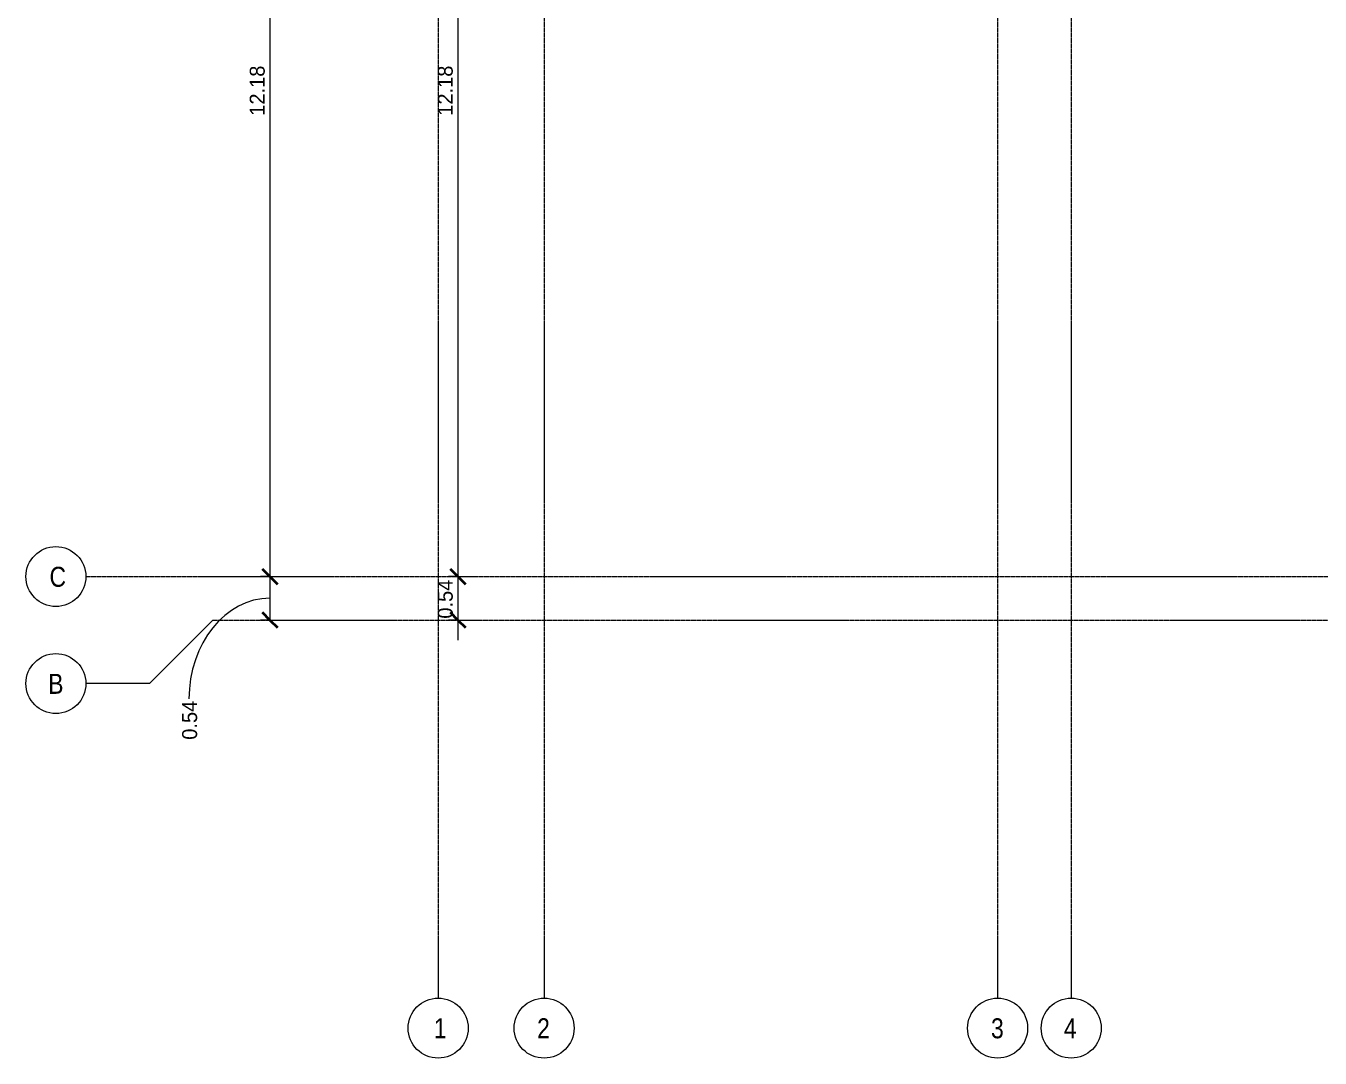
# Model space of a CAD drawing. Header units: centimetres. Extents: x -13763 to -5005, y -754 to 6606.
# Drawn here: x -13763 to -12145, y 729 to 2019 of the extents above; entities that cross this region are included whole.
import ezdxf

# ---------------------------------------------------------------- set-up
doc = ezdxf.new("R2010")
doc.units = ezdxf.units.CM
doc.linetypes.add('Grid Line', pattern=[2.2225, 1.27, -0.3175, 0.3175, -0.3175])
for name, color, linetype, lineweight in [('A-ANNO-DIMS', 7, 'Continuous', 9), ('A-ANNO-DIMS-125', 7, 'Continuous', 9), ('S-GRID', 7, 'Continuous', 9), ('S-GRID-IDEN', 7, 'Continuous', 9)]:
    doc.layers.add(name, color=color, linetype=linetype, lineweight=lineweight)
doc.styles.add('Century Gothic_1', font='GOTHIC.TTF', dxfattribs={"height": 18.75})
doc.styles.add('Saira Condensed', font='SairaCondensed-Regular.ttf', dxfattribs={"height": 25})
doc.dimstyles.new('FCA_N_Cotas_E100', dxfattribs={"dimscale": 30.48, "dimtxt": 19.578155, "dimasz": 0.615157, "dimexe": 0.82021, "dimexo": 0.82021, "dimgap": 0.04101, "dimtad": 1, "dimlfac": 0.01, "dimrnd": 0.01, "dimzin": 0, "dimdsep": 46, "dimtxsty": 'Century Gothic_1', "dimblk1": 'OBLIQUE', "dimblk2": 'OBLIQUE', "dimsah": 1, "dimcen": 0.09, "dimdle": 0.82021, "dimadec": 3, "dimazin": 2, "dimtfac": 1, "dimtdec": 4, "dimtix": 1, "dimtmove": 1, "dimatfit": 3, "dimfxl": 1, "dimtvp": 1, "dimtolj": 1, "dimtzin": 0, "dimarcsym": 2})
doc.dimstyles.new('FCA_N_Cotas_E100_1', dxfattribs={"dimscale": 30.48, "dimtxt": 19.578155, "dimasz": 0.615157, "dimexe": 0.82021, "dimexo": 0.82021, "dimgap": 0.04101, "dimtad": 1, "dimlfac": 0.01, "dimrnd": 0.01, "dimzin": 0, "dimdsep": 46, "dimtxsty": 'Century Gothic_1', "dimblk1": 'OBLIQUE', "dimblk2": 'OBLIQUE', "dimsah": 1, "dimcen": 0.09, "dimdle": 0.82021, "dimadec": 3, "dimazin": 2, "dimtfac": 1, "dimtdec": 4, "dimtix": 1, "dimtmove": 0, "dimatfit": 3, "dimfxl": 1, "dimtvp": 1, "dimtolj": 1, "dimtzin": 0, "dimarcsym": 2})

# ---------------------------------------------------------------- blocks, each defined once
blk = doc.blocks.new('Grid - 3mm-1819951-N01 - Planta - Detalle planta 02')
at = {"layer": 'S-GRID-IDEN', "color": 253, "true_color": 0xaaaaaa}
blk.add_circle((0, 0), 0.3, dxfattribs=at)
blk = doc.blocks.new('DIMBLOCK9-N01 - Planta - Detalle planta 02')
at = {"layer": 'A-ANNO-DIMS-125', "lineweight": 35}
for p, q in [((-13457.8, 2548.7), (-13467.2, 2558)), ((-13457.8, 2548.7), (-13448.4, 2539.3)), ((-13457.8, 1330.8), (-13467.2, 1340.1)), ((-13457.8, 1330.8), (-13448.4, 1321.4))]:
    blk.add_line(p, q, dxfattribs=at)
at = {"layer": 'A-ANNO-DIMS-125'}
for p, q in [((-13457.8, 2548.7), (-13469.5, 2548.7)), ((-13457.8, 2548.7), (-13457.8, 1330.8)), ((-13457.8, 2548.7), (-13432.8, 2548.7)), ((-13457.8, 1330.8), (-13469.5, 1330.8)), ((-13457.8, 1330.8), (-13432.8, 1330.8))]:
    blk.add_line(p, q, dxfattribs=at)
at = {"layer": 'A-ANNO-DIMS-125', "color": 0, "insert": (-13483.1, 1906.9), "char_height": 18.75, "width": 78.686, "attachment_point": 1, "rotation": 90, "line_spacing_factor": 0.984502, "style": 'Century Gothic_1'}
blk.add_mtext('12.18', dxfattribs=at)
blk = doc.blocks.new('_Oblique')
at = {"color": 0, "linetype": 'ByBlock', "lineweight": -2}
blk.add_line((-0.5, -0.5), (0.5, 0.5), dxfattribs=at)
blk = doc.blocks.new('DIMBLOCK10-N01 - Planta - Detalle planta 02')
at = {"layer": 'A-ANNO-DIMS-125'}
for p, q in [((-13457.8, 1330.8), (-13469.5, 1330.8)), ((-13457.8, 1330.8), (-13457.8, 1276.3)), ((-13457.8, 1330.8), (-13432.8, 1330.8)), ((-13457.8, 1276.3), (-13469.5, 1276.3)), ((-13457.8, 1276.3), (-13432.8, 1276.3))]:
    blk.add_line(p, q, dxfattribs=at)
at = {"layer": 'A-ANNO-DIMS-125', "lineweight": 35}
for p, q in [((-13457.8, 1330.8), (-13467.2, 1340.1)), ((-13457.8, 1330.8), (-13448.4, 1321.4)), ((-13457.8, 1276.3), (-13467.2, 1285.7)), ((-13457.8, 1276.3), (-13448.4, 1266.9))]:
    blk.add_line(p, q, dxfattribs=at)
at = {"layer": 'A-ANNO-DIMS-125'}
blk.add_ellipse((-13457.8, 1177.7), major_axis=(0, 125.9), ratio=0.803855, start_param=0, end_param=1.570796, dxfattribs=at)
at = {"layer": 'A-ANNO-DIMS-125', "color": 0, "insert": (-13567.6, 1126.7), "char_height": 18.75, "width": 61.158, "attachment_point": 1, "rotation": 90, "line_spacing_factor": 0.984502, "style": 'Century Gothic_1'}
blk.add_mtext('0.54', dxfattribs=at)
blk = doc.blocks.new('DIMBLOCK19-N01 - Planta - Detalle planta 02')
at = {"layer": 'A-ANNO-DIMS-125', "lineweight": 35}
for p, q in [((-13222.9, 2548.7), (-13232.2, 2558)), ((-13222.9, 2548.7), (-13213.5, 2539.3)), ((-13222.9, 1330.8), (-13232.2, 1340.1)), ((-13222.9, 1330.8), (-13213.5, 1321.4))]:
    blk.add_line(p, q, dxfattribs=at)
at = {"layer": 'A-ANNO-DIMS-125'}
for p, q in [((-13222.9, 2548.7), (-13234.6, 2548.7)), ((-13222.9, 2548.7), (-13222.9, 1330.8)), ((-13222.9, 2548.7), (-13197.9, 2548.7)), ((-13222.9, 1330.8), (-13234.6, 1330.8)), ((-13222.9, 1330.8), (-13197.9, 1330.8))]:
    blk.add_line(p, q, dxfattribs=at)
at = {"layer": 'A-ANNO-DIMS-125', "color": 0, "insert": (-13248.1, 1906.9), "char_height": 18.75, "width": 78.686, "attachment_point": 1, "rotation": 90, "line_spacing_factor": 0.984502, "style": 'Century Gothic_1'}
blk.add_mtext('12.18', dxfattribs=at)
blk = doc.blocks.new('DIMBLOCK20-N01 - Planta - Detalle planta 02')
at = {"layer": 'A-ANNO-DIMS-125'}
for p, q in [((-13222.9, 1330.8), (-13234.6, 1330.8)), ((-13222.9, 1330.8), (-13222.9, 1251.3)), ((-13222.9, 1330.8), (-13197.9, 1330.8)), ((-13222.9, 1276.3), (-13234.6, 1276.3)), ((-13222.9, 1276.3), (-13197.9, 1276.3))]:
    blk.add_line(p, q, dxfattribs=at)
at = {"layer": 'A-ANNO-DIMS-125', "lineweight": 35}
for p, q in [((-13222.9, 1330.8), (-13232.2, 1340.1)), ((-13222.9, 1330.8), (-13213.5, 1321.4)), ((-13222.9, 1276.3), (-13232.2, 1285.7)), ((-13222.9, 1276.3), (-13213.5, 1266.9))]:
    blk.add_line(p, q, dxfattribs=at)
at = {"layer": 'A-ANNO-DIMS-125', "color": 0, "insert": (-13248.1, 1278.1), "char_height": 18.75, "width": 61.158, "attachment_point": 1, "rotation": 90, "line_spacing_factor": 0.984502, "style": 'Century Gothic_1'}
blk.add_mtext('0.54', dxfattribs=at)

msp = doc.modelspace()

# ---------------------------------------------------------------- linework, layer by layer
at = {"layer": 'S-GRID', "color": 253, "linetype": 'Grid Line', "true_color": 0xaaaaaa}
for p, q in [((-13247.591, 6531.109), (-13247.591, 803.611)), ((-13115.164, 6531.109), (-13115.164, 803.611)), ((-12548.304, 6531.109), (-12548.304, 803.611)), ((-12456.389, 6531.109), (-12456.389, 803.611)), ((-13687.863, 1330.773), (-10657.535, 1330.773)), ((-13529.113, 1276.317), (-10816.285, 1276.317))]:
    msp.add_line(p, q, dxfattribs=at)
at = {"layer": 'S-GRID', "color": 253, "true_color": 0xaaaaaa}
for p, q in [((-13529.113, 1276.317), (-13608.488, 1196.942)), ((-13608.488, 1196.942), (-13687.863, 1196.942))]:
    msp.add_line(p, q, dxfattribs=at)

# ---------------------------------------------------------------- block references
at = {"layer": 'S-GRID-IDEN', "color": 253, "true_color": 0xaaaaaa, "xscale": 125, "yscale": 125, "zscale": 125}
for p, rotation in [((-13725.363, 1330.773), 269.9999999999996), ((-13725.363, 1196.942), 269.9999999999996), ((-13247.591, 766.111), 180), ((-13115.164, 766.111), 180), ((-12548.304, 766.111), 180), ((-12456.389, 766.111), 180)]:
    msp.add_blockref('Grid - 3mm-1819951-N01 - Planta - Detalle planta 02', p, dxfattribs=dict(at, rotation=rotation))

# ---------------------------------------------------------------- texts
at = {"layer": 'S-GRID-IDEN', "color": 253, "true_color": 0xaaaaaa, "char_height": 25, "attachment_point": 1, "style": 'Saira Condensed'}
for s, insert, width in [('C', (-13733.346, 1342.947), 18.03797), ('B', (-13734.971, 1209.116), 22.04641), ('1', (-13252.998, 778.426), 12.02531), ('2', (-13123.885, 778.426), 20.04219), ('3', (-12556.587, 778.426), 19.04008), ('4', (-12465.547, 778.426), 21.0443)]:
    msp.add_mtext(s, dxfattribs=dict(at, insert=insert, width=width))

# ---------------------------------------------------------------- dimensions: what is measured, and where the dimension line sits
at = {"layer": 'A-ANNO-DIMS'}
for base, p1, p2, override, picture, middle in [((-13457.786, 1330.773), (-13444.528, 2548.662), (-13444.528, 1330.773), {"dimpost": '<>', "dimfxl": 1217.889225}, 'DIMBLOCK9-N01 - Planta - Detalle planta 02', (-13468.883, 1939.718)), ((-13222.864, 1330.773), (-13209.605, 2548.662), (-13209.605, 1330.773), {"dimpost": '<>', "dimfxl": 1217.889225}, 'DIMBLOCK19-N01 - Planta - Detalle planta 02', (-13233.96, 1939.718)), ((-13222.864, 1276.317), (-13209.605, 1330.773), (-13209.605, 1276.317), {"dimpost": '<>', "dimfxl": 54.455862}, 'DIMBLOCK20-N01 - Planta - Detalle planta 02', (-13233.96, 1303.545))]:
    dim = msp.add_linear_dim(base=base, p1=p1, p2=p2, angle=90, dimstyle='FCA_N_Cotas_E100_1', override=override, dxfattribs=at)
    dim.commit()
    dim.dimension.update_dxf_attribs({"geometry": picture, "text_midpoint": middle})
dim = msp.add_linear_dim(base=(-13457.786, 1276.317), p1=(-13444.528, 1330.773), p2=(-13444.528, 1276.317), angle=90, dimstyle='FCA_N_Cotas_E100', override={"dimpost": '<>', "dimfxl": 54.455862}, dxfattribs=at)
dim.commit()
dim.dimension.update_dxf_attribs({"geometry": 'DIMBLOCK10-N01 - Planta - Detalle planta 02', "text_midpoint": (-13555.135, 1157.268), "dimtype": 160, "text_rotation": 90})

doc.saveas('drawing.dxf')
